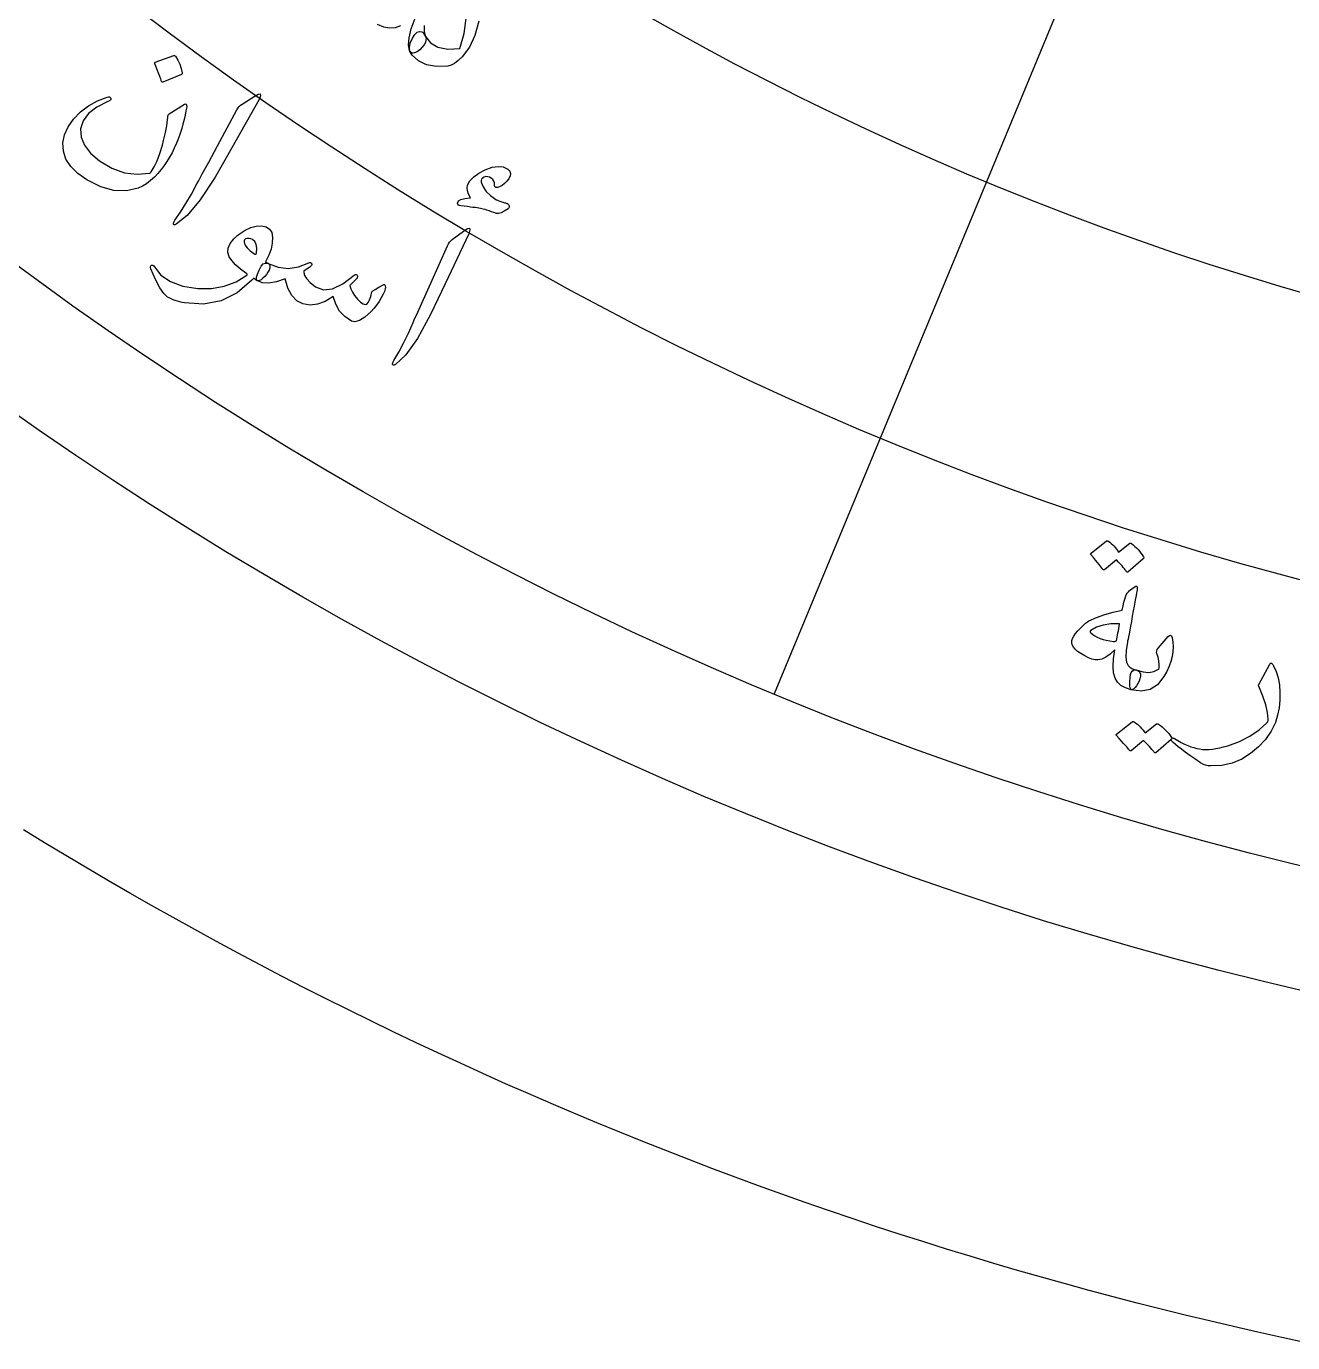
# Model space of a CAD drawing. Header units: millimetres. Extents: x -65 to 65, y -65 to 84.
# Drawn here: x -34.05 to -13.68, y -63.59 to -42.41 of the extents above; entities that cross this region are included whole.
import ezdxf

# ---------------------------------------------------------------- set-up
doc = ezdxf.new("R2010")
doc.units = ezdxf.units.MM
for name, color, linetype in [('CUT_OUTER', 1, 'Continuous'), ('ENGRAVE', 7, 'Continuous'), ('ENGRAVE_FINE', 8, 'Continuous'), ('GUIDE', 3, 'Continuous'), ('TEXT', 5, 'Continuous')]:
    doc.layers.add(name, color=color, linetype=linetype)

msp = doc.modelspace()

# ---------------------------------------------------------------- linework, layer by layer
at = {"layer": 'CUT_OUTER'}
msp.add_lwpolyline([(-13.4622, -63.5906), (-13.8522, -63.5068), (-14.2416, -63.4206), (-14.6305, -63.3321), (-15.0188, -63.2411), (-15.4065, -63.1478), (-15.7937, -63.052), (-16.1803, -62.9539), (-16.5663, -62.8535), (-16.9516, -62.7506), (-17.3363, -62.6454), (-17.7204, -62.5379), (-18.1038, -62.428), (-18.4865, -62.3157), (-18.8685, -62.2011), (-19.2498, -62.0842), (-19.6304, -61.9649), (-20.0102, -61.8433), (-20.3893, -61.7193), (-20.7676, -61.5931), (-21.1452, -61.4645), (-21.5219, -61.3336), (-21.8978, -61.2004), (-22.2729, -61.0648), (-22.6472, -60.927), (-23.0206, -60.7869), (-23.3932, -60.6445), (-23.7648, -60.4999), (-24.1356, -60.3529), (-24.5055, -60.2037), (-24.8744, -60.0522), (-25.2424, -59.8984), (-25.6095, -59.7424), (-25.9756, -59.5841), (-26.3407, -59.4236), (-26.7048, -59.2609), (-27.0679, -59.0959), (-27.43, -58.9287), (-27.7911, -58.7593), (-28.1511, -58.5877), (-28.5101, -58.4138), (-28.8679, -58.2378), (-29.2247, -58.0596), (-29.5804, -57.8792), (-29.935, -57.6966), (-30.2885, -57.5118), (-30.6408, -57.3249), (-30.9919, -57.1358), (-31.3419, -56.9446), (-31.6908, -56.7512), (-32.0384, -56.5557), (-32.3848, -56.358), (-32.73, -56.1582), (-33.074, -55.9564), (-33.4167, -55.7524), (-33.7581, -55.5463), (-34.0983, -55.3381)], dxfattribs=at)
at = {"layer": 'ENGRAVE'}
for radius in [57.525, 48.6086]:
    msp.add_circle((0, 0), radius, dxfattribs=at)
at = {"layer": 'ENGRAVE_FINE'}
for points in [[(-18.6017, -44.9085), (-15.1896, -36.6709)], [(-22.0139, -53.1462), (-18.6017, -44.9085)]]:
    msp.add_lwpolyline(points, dxfattribs=at)
for radius in [53.0668, 44.1504]:
    msp.add_circle((0, 0), radius, dxfattribs=at)
at = {"layer": 'GUIDE'}
msp.add_circle((0, 0), 59.475, dxfattribs=at)
at = {"layer": 'TEXT'}
for points in [[(-27.6525, -42.3984), (-27.653, -42.4985), (-27.6294, -42.5767), (-27.6204, -42.6046), (-27.6213, -42.6358), (-27.6319, -42.6701), (-27.6524, -42.7077), (-27.6861, -42.7535), (-27.7227, -42.7908), (-27.7619, -42.8196), (-27.804, -42.8398), (-27.8292, -42.846), (-27.8511, -42.8419), (-27.8697, -42.8274), (-27.8849, -42.8025), (-27.8849, -42.8025), (-27.9024, -42.7132), (-27.8936, -42.5968), (-27.8585, -42.4532), (-27.7971, -42.2825)], [(-26.7722, -42.3292), (-26.8347, -42.5574), (-26.9227, -42.7485), (-27.0368, -42.9022), (-27.1011, -42.9631), (-27.1614, -43.0084), (-27.2176, -43.038), (-27.2699, -43.0521), (-27.4539, -43.0574), (-27.6114, -43.0293), (-27.7421, -42.9681), (-27.8458, -42.8741), (-27.8789, -42.8165), (-27.8889, -42.7519), (-27.8757, -42.6802), (-27.8394, -42.6015), (-27.8014, -42.5445), (-27.764, -42.5084), (-27.7271, -42.493), (-27.6907, -42.4985), (-27.677, -42.5083), (-27.6623, -42.5246), (-27.6464, -42.5475), (-27.6294, -42.5767), (-27.5478, -42.6799), (-27.4282, -42.7468), (-27.2709, -42.7772), (-27.0763, -42.7706), (-27.0056, -42.5272), (-26.9723, -42.244)], [(-28.033, -42.4048), (-28.1172, -42.4341), (-28.2069, -42.4403), (-28.3019, -42.4235), (-28.4022, -42.3835)]]:
    msp.add_lwpolyline(points, dxfattribs=at)
for points in [[(-31.6797, -42.8803), (-31.6735, -42.8793), (-31.6669, -42.8808), (-31.66, -42.8848), (-31.6527, -42.8912), (-31.6145, -42.9548), (-31.5832, -43.0212), (-31.5587, -43.0903), (-31.541, -43.1621), (-31.5408, -43.1713), (-31.5431, -43.1785), (-31.5479, -43.184), (-31.5552, -43.1876), (-31.8524, -43.3113), (-31.8613, -43.3129), (-31.8687, -43.3095), (-31.8745, -43.3009), (-31.8788, -43.2874), (-31.8826, -43.2756), (-31.8888, -43.2575), (-31.8975, -43.2331), (-31.9087, -43.2023), (-31.9227, -43.1649), (-31.9399, -43.1206), (-31.9602, -43.0695), (-31.9836, -43.0115), (-31.986, -43.0029), (-31.9856, -42.9964), (-31.9824, -42.9921), (-31.9763, -42.9898)], [(-31.4709, -43.7055), (-31.4824, -43.7726), (-31.4962, -43.8413), (-31.5122, -43.9118), (-31.5304, -43.984), (-31.5515, -44.058), (-31.5762, -44.134), (-31.6043, -44.2119), (-31.636, -44.2917), (-31.6697, -44.3696), (-31.7064, -44.4446), (-31.7459, -44.5167), (-31.7883, -44.5859), (-31.8338, -44.6524), (-31.8824, -44.7164), (-31.9343, -44.7777), (-31.9893, -44.8365), (-32.0525, -44.8944), (-32.1171, -44.9434), (-32.1834, -44.9835), (-32.2512, -45.0146), (-32.4397, -45.0608), (-32.6405, -45.0546), (-32.8534, -44.9959), (-33.0778, -44.8843), (-33.224, -44.7815), (-33.3357, -44.6694), (-33.4127, -44.5481), (-33.4552, -44.4179), (-33.4615, -44.2865), (-33.4364, -44.1573), (-33.3799, -44.0301), (-33.2922, -43.9051), (-33.1781, -43.7887), (-33.0494, -43.6912), (-32.9064, -43.6124), (-32.7491, -43.5523), (-32.728, -43.5477), (-32.7116, -43.5487), (-32.6999, -43.5553), (-32.6929, -43.5673), (-32.6901, -43.5835), (-32.6969, -43.5982), (-32.7133, -43.6114), (-32.7393, -43.6231), (-32.9186, -43.713), (-33.0515, -43.8156), (-33.1377, -43.9314), (-33.1768, -44.0604), (-33.1698, -44.1926), (-33.1169, -44.3228), (-33.0181, -44.4506), (-32.8732, -44.5759), (-32.674, -44.6944), (-32.4726, -44.7668), (-32.2695, -44.7931), (-32.065, -44.7735), (-32.0597, -44.7715), (-32.0537, -44.7671), (-32.0472, -44.7603), (-32.0401, -44.7512), (-31.9915, -44.6743), (-31.9456, -44.5771), (-31.9022, -44.4596), (-31.8614, -44.3219), (-31.8431, -44.2509), (-31.8268, -44.1844), (-31.8125, -44.1223), (-31.8002, -44.0645), (-31.7902, -44.0112), (-31.7829, -43.9625), (-31.7782, -43.9182), (-31.7762, -43.8784), (-31.7743, -43.8582), (-31.7696, -43.8418), (-31.762, -43.8291), (-31.7517, -43.8201), (-31.5078, -43.6655), (-31.4906, -43.6586), (-31.4786, -43.663), (-31.4721, -43.6787), (-31.4709, -43.7055)], [(-30.3879, -43.5403), (-30.3221, -43.5045), (-30.2865, -43.5006), (-30.2812, -43.5286), (-30.3061, -43.5885), (-30.7456, -44.3643), (-31.0154, -44.8403), (-31.254, -45.2047), (-31.4619, -45.4569), (-31.6397, -45.5966), (-31.6597, -45.6041), (-31.674, -45.6058), (-31.6825, -45.6016), (-31.6852, -45.5914), (-31.6844, -45.579), (-31.6803, -45.565), (-31.6729, -45.5495), (-31.6621, -45.5324), (-31.5725, -45.4036), (-31.4834, -45.2627), (-31.3949, -45.11), (-31.3067, -44.9453), (-31.2829, -44.9028), (-31.2197, -44.7873), (-31.117, -44.5987), (-30.9747, -44.3373), (-30.6627, -43.7551), (-30.6441, -43.7255), (-30.6242, -43.7002), (-30.603, -43.6791), (-30.5804, -43.6623)], [(-26.4848, -45.4243), (-26.5283, -45.4091), (-26.5688, -45.3951), (-26.6063, -45.3823), (-26.6407, -45.3708), (-26.672, -45.3608), (-26.7001, -45.3527), (-26.7251, -45.3464), (-26.7468, -45.342), (-26.7694, -45.3383), (-26.7967, -45.3341), (-26.8288, -45.3294), (-26.8657, -45.3243), (-26.9075, -45.3189), (-26.9544, -45.3133), (-27.0062, -45.3076), (-27.0631, -45.3017), (-27.085, -45.2971), (-27.1005, -45.2878), (-27.1097, -45.2739), (-27.1125, -45.2553), (-27.1004, -45.2211), (-27.0617, -45.1959), (-26.9966, -45.1797), (-26.9049, -45.1724), (-26.9368, -45.1139), (-26.9552, -45.0601), (-26.9602, -45.0112), (-26.9519, -44.967), (-26.9137, -44.8973), (-26.8534, -44.8328), (-26.7712, -44.7735), (-26.6671, -44.7193), (-26.5584, -44.6799), (-26.4621, -44.6652), (-26.3781, -44.6751), (-26.3063, -44.7098), (-26.274, -44.7424), (-26.2603, -44.7788), (-26.2652, -44.819), (-26.2888, -44.863), (-26.3227, -44.9056), (-26.3588, -44.9416), (-26.3971, -44.9712), (-26.4376, -44.9942), (-26.472, -45.0068), (-26.4969, -45.0066), (-26.5123, -44.9936), (-26.5181, -44.9678), (-26.5213, -44.9325), (-26.5313, -44.9021), (-26.5483, -44.8766), (-26.5721, -44.8559), (-26.6, -44.8393), (-26.6284, -44.8309), (-26.6571, -44.8307), (-26.6861, -44.8387), (-26.7127, -44.8535), (-26.7291, -44.8722), (-26.7353, -44.8949), (-26.7314, -44.9215), (-26.7017, -44.9968), (-26.6534, -45.0678), (-26.5863, -45.1345), (-26.5004, -45.1968), (-26.4923, -45.2012), (-26.4829, -45.2055), (-26.4723, -45.2097), (-26.4603, -45.214), (-26.4472, -45.2184), (-26.4331, -45.2231), (-26.4179, -45.2282), (-26.4016, -45.2336), (-26.3842, -45.2397), (-26.3683, -45.2452), (-26.3541, -45.2499), (-26.3414, -45.254), (-26.3303, -45.2577), (-26.3207, -45.2613), (-26.3125, -45.2649), (-26.3058, -45.2684), (-26.2943, -45.277), (-26.2866, -45.2869), (-26.2827, -45.2984), (-26.2826, -45.3112), (-26.2844, -45.3225), (-26.2879, -45.3323), (-26.2929, -45.3406), (-26.2997, -45.3474), (-26.3617, -45.3874), (-26.4132, -45.4135), (-26.4542, -45.4258), (-26.4848, -45.4243)], [(-30.4226, -46.4954), (-30.6583, -46.6976), (-30.9172, -46.8263), (-31.1993, -46.8809), (-31.5043, -46.8608), (-31.5438, -46.853), (-31.5819, -46.8441), (-31.6188, -46.8341), (-31.6544, -46.823), (-31.6884, -46.8108), (-31.7205, -46.7974), (-31.7507, -46.7828), (-31.7789, -46.7671), (-31.8391, -46.7127), (-31.9041, -46.6192), (-31.9737, -46.4866), (-32.0475, -46.3148), (-32.0534, -46.2934), (-32.0537, -46.2764), (-32.0486, -46.2637), (-32.038, -46.2553), (-32.0251, -46.2521), (-32.0129, -46.255), (-32.0016, -46.264), (-31.9911, -46.279), (-31.8852, -46.4149), (-31.7329, -46.5189), (-31.5345, -46.5905), (-31.2904, -46.629), (-31.0713, -46.6298), (-30.867, -46.5945), (-30.6775, -46.5234), (-30.5028, -46.4169), (-30.4998, -46.411), (-30.4986, -46.4055), (-30.4994, -46.4004), (-30.502, -46.3957), (-30.6035, -46.3201), (-30.6852, -46.2487), (-30.747, -46.1815), (-30.789, -46.1186), (-30.809, -46.0513), (-30.8026, -45.9809), (-30.7699, -45.9074), (-30.7108, -45.8308), (-30.702, -45.8213), (-30.6927, -45.8119), (-30.6829, -45.8025), (-30.6725, -45.7932), (-30.6616, -45.7838), (-30.6498, -45.7741), (-30.6374, -45.764), (-30.6241, -45.7537), (-30.5311, -45.6914), (-30.4404, -45.6487), (-30.3521, -45.6256), (-30.2661, -45.622), (-30.1915, -45.6383), (-30.1373, -45.6747), (-30.1034, -45.7312), (-30.0897, -45.808), (-30.0937, -45.8996), (-30.1141, -45.9957), (-30.1508, -46.0962), (-30.2039, -46.2011), (-30.1978, -46.205), (-30.1918, -46.2085), (-30.1859, -46.2117), (-30.18, -46.2146), (-30.1741, -46.2175), (-30.1682, -46.2207), (-30.1622, -46.2242), (-30.1561, -46.228), (-30.1383, -46.2458), (-30.1308, -46.2694), (-30.1336, -46.2987), (-30.1466, -46.3337), (-30.1656, -46.3692), (-30.1882, -46.4028), (-30.2146, -46.4345), (-30.2447, -46.4644), (-30.2744, -46.4886), (-30.2996, -46.5033), (-30.3202, -46.5085), (-30.3363, -46.5042), (-30.3947, -46.4661), (-30.3986, -46.4713), (-30.4046, -46.478), (-30.4126, -46.486), (-30.4226, -46.4954)], [(-27.0193, -45.7072), (-26.9563, -45.6665), (-26.9212, -45.6599), (-26.9137, -45.6874), (-26.934, -45.7491), (-27.3138, -46.5558), (-27.547, -47.0508), (-27.7574, -47.4321), (-27.9457, -47.6992), (-28.1125, -47.8519), (-28.1319, -47.861), (-28.146, -47.8637), (-28.1548, -47.8601), (-28.1583, -47.8502), (-28.1584, -47.8378), (-28.1553, -47.8236), (-28.1491, -47.8075), (-28.1396, -47.7897), (-28.06, -47.6544), (-27.9818, -47.5073), (-27.905, -47.3482), (-27.8295, -47.1774), (-27.809, -47.1332), (-27.7547, -47.0133), (-27.6665, -46.8175), (-27.5443, -46.5461), (-27.277, -45.942), (-27.2607, -45.9111), (-27.2428, -45.8844), (-27.2232, -45.8618), (-27.202, -45.8433)], [(-30.3466, -46.0598), (-30.342, -45.9833), (-30.3511, -45.9211), (-30.3739, -45.8732), (-30.4104, -45.8395), (-30.4391, -45.8297), (-30.4676, -45.8254), (-30.496, -45.8267), (-30.5243, -45.8334), (-30.5358, -45.8393), (-30.5434, -45.849), (-30.5469, -45.8624), (-30.5463, -45.8797), (-30.5332, -45.9278), (-30.5003, -45.9766), (-30.4475, -46.026), (-30.3747, -46.076), (-30.3661, -46.0795), (-30.3586, -46.0779), (-30.3521, -46.0714), (-30.3466, -46.0598)], [(-28.2975, -46.5677), (-28.288, -46.5672), (-28.281, -46.5735), (-28.2767, -46.5867), (-28.2749, -46.6069), (-28.2783, -46.6372), (-28.2904, -46.6759), (-28.3114, -46.723), (-28.3411, -46.7787), (-28.3772, -46.8405), (-28.4167, -46.8981), (-28.4595, -46.9517), (-28.5056, -47.001), (-28.6069, -47.09), (-28.6935, -47.1456), (-28.7651, -47.1677), (-28.8219, -47.1564), (-28.9275, -47.0829), (-29.0113, -46.9922), (-29.073, -46.8845), (-29.1127, -46.7598), (-29.2415, -46.8373), (-29.3657, -46.8827), (-29.4853, -46.8962), (-29.6002, -46.8776), (-29.7006, -46.8259), (-29.7815, -46.7412), (-29.8429, -46.6235), (-29.8844, -46.473), (-30.028, -46.522), (-30.1517, -46.5432), (-30.2556, -46.5365), (-30.3394, -46.5022), (-30.3489, -46.4841), (-30.3468, -46.4498), (-30.3329, -46.3993), (-30.3074, -46.3326), (-30.2743, -46.272), (-30.2388, -46.2346), (-30.2011, -46.2202), (-30.1611, -46.229), (-29.9995, -46.289), (-29.8361, -46.307), (-29.671, -46.283), (-29.5045, -46.2172), (-29.4955, -46.2135), (-29.4873, -46.212), (-29.48, -46.2127), (-29.4734, -46.2155), (-29.4667, -46.2209), (-29.4616, -46.2273), (-29.4583, -46.2348), (-29.4568, -46.2433), (-29.4644, -46.2616), (-29.4888, -46.2852), (-29.5302, -46.3142), (-29.5884, -46.3485), (-29.5795, -46.4093), (-29.5451, -46.4717), (-29.4852, -46.5357), (-29.3999, -46.6012), (-29.272, -46.6488), (-29.125, -46.6336), (-28.9592, -46.5558), (-28.7748, -46.4151), (-28.7655, -46.4078), (-28.7571, -46.4037), (-28.7496, -46.4027), (-28.743, -46.405), (-28.7349, -46.4111), (-28.7288, -46.418), (-28.7249, -46.4258), (-28.723, -46.4344), (-28.724, -46.4444), (-28.7264, -46.4536), (-28.7304, -46.4617), (-28.736, -46.469), (-28.8468, -46.5794), (-28.8306, -46.6336), (-28.8046, -46.6885), (-28.7688, -46.7441), (-28.7233, -46.8003), (-28.6748, -46.8483), (-28.6334, -46.8776), (-28.5992, -46.8882), (-28.5722, -46.88), (-28.5502, -46.8557), (-28.5293, -46.8149), (-28.5094, -46.7575), (-28.4905, -46.6836), (-28.4765, -46.668), (-28.4396, -46.6435), (-28.38, -46.6101), (-28.2975, -46.5677)], [(-16.3015, -50.7296), (-16.2959, -50.7267), (-16.2892, -50.726), (-16.2814, -50.7275), (-16.2725, -50.7314), (-16.2436, -50.7547), (-16.2161, -50.7789), (-16.19, -50.8041), (-16.1654, -50.8302), (-16.1421, -50.8576), (-16.1199, -50.8865), (-16.0989, -50.9169), (-16.079, -50.9488), (-16.076, -50.9576), (-16.0761, -50.9659), (-16.0793, -50.9737), (-16.0855, -50.981), (-16.3308, -51.1921), (-16.3363, -51.1942), (-16.3429, -51.1921), (-16.3505, -51.1859), (-16.359, -51.1755), (-16.3644, -51.1668), (-16.3736, -51.1542), (-16.3868, -51.1377), (-16.4038, -51.1174), (-16.4248, -51.0929), (-16.4499, -51.064), (-16.4792, -51.0307), (-16.5126, -50.9929), (-16.7069, -51.1545), (-16.7149, -51.1588), (-16.723, -51.1578), (-16.7312, -51.1516), (-16.7396, -51.14), (-16.7469, -51.13), (-16.7585, -51.1148), (-16.7744, -51.0943), (-16.7947, -51.0685), (-16.8197, -51.0374), (-16.8499, -51.0007), (-16.8852, -50.9585), (-16.9256, -50.9107), (-16.9292, -50.9038), (-16.9298, -50.8979), (-16.9274, -50.8929), (-16.9221, -50.889), (-16.6746, -50.6922), (-16.669, -50.6892), (-16.6623, -50.6886), (-16.6545, -50.6902), (-16.6456, -50.6941), (-16.6206, -50.7127), (-16.5969, -50.7324), (-16.5746, -50.7535), (-16.5535, -50.7757), (-16.5337, -50.7989), (-16.5151, -50.823), (-16.4976, -50.8478), (-16.4813, -50.8735)], [(-16.2283, -51.4337), (-16.2016, -51.4184), (-16.185, -51.4208), (-16.1787, -51.4408), (-16.1827, -51.4785), (-16.187, -51.5007), (-16.1927, -51.5314), (-16.1997, -51.5708), (-16.208, -51.6187), (-16.2179, -51.6757), (-16.2298, -51.742), (-16.2436, -51.8176), (-16.2595, -51.9026), (-16.2749, -51.9862), (-16.2888, -52.061), (-16.3011, -52.1271), (-16.3118, -52.1844), (-16.3208, -52.2327), (-16.3282, -52.2718), (-16.3339, -52.3017), (-16.3378, -52.3224), (-16.3594, -52.454), (-16.3644, -52.5599), (-16.3526, -52.6402), (-16.3243, -52.6948), (-16.3001, -52.72), (-16.2681, -52.7415), (-16.2283, -52.7592), (-16.1806, -52.7732), (-16.1539, -52.7863), (-16.1364, -52.8066), (-16.1283, -52.8339), (-16.1295, -52.8684), (-16.1382, -52.9076), (-16.1513, -52.946), (-16.169, -52.9835), (-16.1911, -53.0201), (-16.2144, -53.0499), (-16.2363, -53.0707), (-16.2569, -53.0824), (-16.2762, -53.085), (-16.3677, -53.0559), (-16.4417, -53.015), (-16.4981, -52.9624), (-16.5368, -52.8981), (-16.5599, -52.8142), (-16.5681, -52.7107), (-16.5614, -52.5877), (-16.5398, -52.4451), (-16.6149, -52.5124), (-16.6854, -52.5616), (-16.7513, -52.5927), (-16.8124, -52.6057), (-16.8577, -52.6029), (-16.9083, -52.5912), (-16.9642, -52.5705), (-17.0254, -52.541), (-17.088, -52.504), (-17.1388, -52.4679), (-17.1779, -52.4327), (-17.2052, -52.3985), (-17.2241, -52.361), (-17.233, -52.3255), (-17.2319, -52.2917), (-17.2209, -52.2598), (-17.1997, -52.2224), (-17.1716, -52.1826), (-17.1364, -52.1402), (-17.0943, -52.0954), (-17.0493, -52.0513), (-17.0114, -52.0168), (-16.9804, -51.9918), (-16.9564, -51.9766), (-16.8334, -51.9222), (-16.7038, -51.8756), (-16.5675, -51.8365), (-16.4246, -51.805), (-16.408, -51.7373), (-16.3931, -51.6791), (-16.3797, -51.6303), (-16.368, -51.591), (-16.3556, -51.5588), (-16.3406, -51.5313), (-16.3228, -51.5084), (-16.3023, -51.4902)], [(-16.4673, -52.0234), (-16.6056, -52.0267), (-16.7282, -52.0457), (-16.8353, -52.0804), (-16.9268, -52.131), (-16.9346, -52.1395), (-16.9373, -52.1486), (-16.935, -52.1584), (-16.9277, -52.1688), (-16.8967, -52.1959), (-16.8614, -52.2203), (-16.822, -52.2419), (-16.7783, -52.2608), (-16.7304, -52.277), (-16.6783, -52.2905), (-16.622, -52.3011), (-16.5615, -52.309), (-16.5518, -52.309), (-16.5409, -52.307), (-16.529, -52.303), (-16.5159, -52.2969), (-16.509, -52.2679), (-16.5023, -52.2375), (-16.4959, -52.2055), (-16.4897, -52.1721), (-16.4838, -52.1372), (-16.4781, -52.1007), (-16.4726, -52.0628), (-16.4673, -52.0234)], [(-15.8444, -52.4172), (-15.6827, -52.2312), (-15.6614, -52.2118), (-15.6438, -52.2079), (-15.6298, -52.2194), (-15.6196, -52.2463), (-15.6081, -52.3213), (-15.6043, -52.397), (-15.6082, -52.4734), (-15.6198, -52.5507), (-15.6396, -52.629), (-15.6678, -52.7089), (-15.7046, -52.7902), (-15.7499, -52.8731), (-15.8523, -53.0047), (-15.9742, -53.084), (-16.1156, -53.1108), (-16.2762, -53.085), (-16.2906, -53.0685), (-16.2986, -53.0298), (-16.3002, -52.9689), (-16.2954, -52.8857), (-16.2881, -52.8427), (-16.2766, -52.8091), (-16.2607, -52.7848), (-16.2406, -52.7699), (-16.227, -52.766), (-16.2125, -52.7653), (-16.197, -52.7677), (-16.1806, -52.7732), (-16.0831, -52.7997), (-15.9932, -52.8056), (-15.911, -52.7912), (-15.8366, -52.7563), (-15.8328, -52.753), (-15.8303, -52.7478), (-15.8291, -52.7409), (-15.8293, -52.732), (-15.8283, -52.6789), (-15.8335, -52.6229), (-15.845, -52.5641), (-15.8626, -52.5025), (-15.8675, -52.4797), (-15.8661, -52.4579), (-15.8584, -52.437), (-15.8444, -52.4172)], [(-14.0478, -52.6719), (-14.0442, -52.6661), (-14.0405, -52.6617), (-14.0366, -52.6587), (-14.0327, -52.6572), (-14.0227, -52.6589), (-14.0119, -52.6665), (-14.0004, -52.6799), (-13.988, -52.6991), (-13.9445, -52.7919), (-13.9127, -52.8942), (-13.8925, -53.0061), (-13.884, -53.1275), (-13.8859, -53.2553), (-13.8987, -53.3783), (-13.9224, -53.4967), (-13.9572, -53.6103), (-14.0281, -53.7533), (-14.118, -53.8848), (-14.2271, -54.0046), (-14.3555, -54.1126), (-14.4994, -54.203), (-14.6537, -54.2663), (-14.8186, -54.3026), (-14.9937, -54.3116), (-15.0393, -54.3086), (-15.083, -54.2991), (-15.1249, -54.2829), (-15.1649, -54.2602), (-15.2546, -54.1988), (-15.3351, -54.1422), (-15.4066, -54.0907), (-15.469, -54.0443), (-15.5222, -54.003), (-15.566, -53.9669), (-15.6005, -53.9361), (-15.6255, -53.9106), (-15.6303, -53.9036), (-15.6332, -53.897), (-15.6344, -53.891), (-15.6337, -53.8856), (-15.6311, -53.879), (-15.6273, -53.8733), (-15.6222, -53.8684), (-15.616, -53.8643), (-15.6088, -53.8619), (-15.6009, -53.8621), (-15.5923, -53.8648), (-15.5829, -53.8701), (-15.5266, -53.9037), (-15.472, -53.9336), (-15.4193, -53.9599), (-15.3684, -53.9826), (-15.3189, -54.0017), (-15.2704, -54.0174), (-15.2228, -54.0298), (-15.1762, -54.0388), (-15.1288, -54.0444), (-15.0788, -54.0468), (-15.0262, -54.0458), (-14.971, -54.0415), (-14.9133, -54.0336), (-14.8528, -54.0219), (-14.7897, -54.0065), (-14.7239, -53.9872), (-14.5357, -53.9186), (-14.3682, -53.8336), (-14.2212, -53.7325), (-14.0948, -53.6155), (-14.086, -53.6056), (-14.0795, -53.5933), (-14.0751, -53.5785), (-14.073, -53.5613), (-14.0842, -53.4531), (-14.1136, -53.3285), (-14.1608, -53.1873), (-14.2258, -53.0295), (-14.228, -53.02), (-14.2286, -53.0118), (-14.2277, -53.005), (-14.2253, -52.9996)], [(-15.869, -53.6354), (-15.8633, -53.6323), (-15.8563, -53.6316), (-15.8481, -53.633), (-15.8386, -53.6368), (-15.8075, -53.6599), (-15.7778, -53.684), (-15.7496, -53.709), (-15.7229, -53.735), (-15.6975, -53.7623), (-15.6733, -53.791), (-15.6502, -53.8214), (-15.6282, -53.8532), (-15.6247, -53.862), (-15.6245, -53.8703), (-15.6275, -53.8782), (-15.6337, -53.8856), (-15.8821, -54.1), (-15.8878, -54.1021), (-15.8948, -54.1001), (-15.9029, -54.0939), (-15.9123, -54.0836), (-15.9182, -54.0749), (-15.9283, -54.0623), (-15.9427, -54.0459), (-15.9612, -54.0257), (-15.9841, -54.0013), (-16.0114, -53.9726), (-16.0433, -53.9394), (-16.0796, -53.9017), (-16.2765, -54.0659), (-16.2846, -54.0703), (-16.2931, -54.0694), (-16.302, -54.0632), (-16.3112, -54.0517), (-16.3191, -54.0417), (-16.3318, -54.0265), (-16.3492, -54.0061), (-16.3714, -53.9804), (-16.3987, -53.9494), (-16.4317, -53.9129), (-16.4702, -53.8708), (-16.5142, -53.8232), (-16.5182, -53.8163), (-16.519, -53.8104), (-16.5167, -53.8054), (-16.5114, -53.8013), (-16.2603, -53.6014), (-16.2546, -53.5984), (-16.2476, -53.5976), (-16.2393, -53.5992), (-16.2299, -53.603), (-16.2031, -53.6214), (-16.1776, -53.6411), (-16.1534, -53.6619), (-16.1306, -53.6841), (-16.109, -53.7072), (-16.0886, -53.7312), (-16.0694, -53.7559), (-16.0514, -53.7815)]]:
    msp.add_lwpolyline(points, close=True, dxfattribs=at)

doc.saveas('drawing.dxf')
